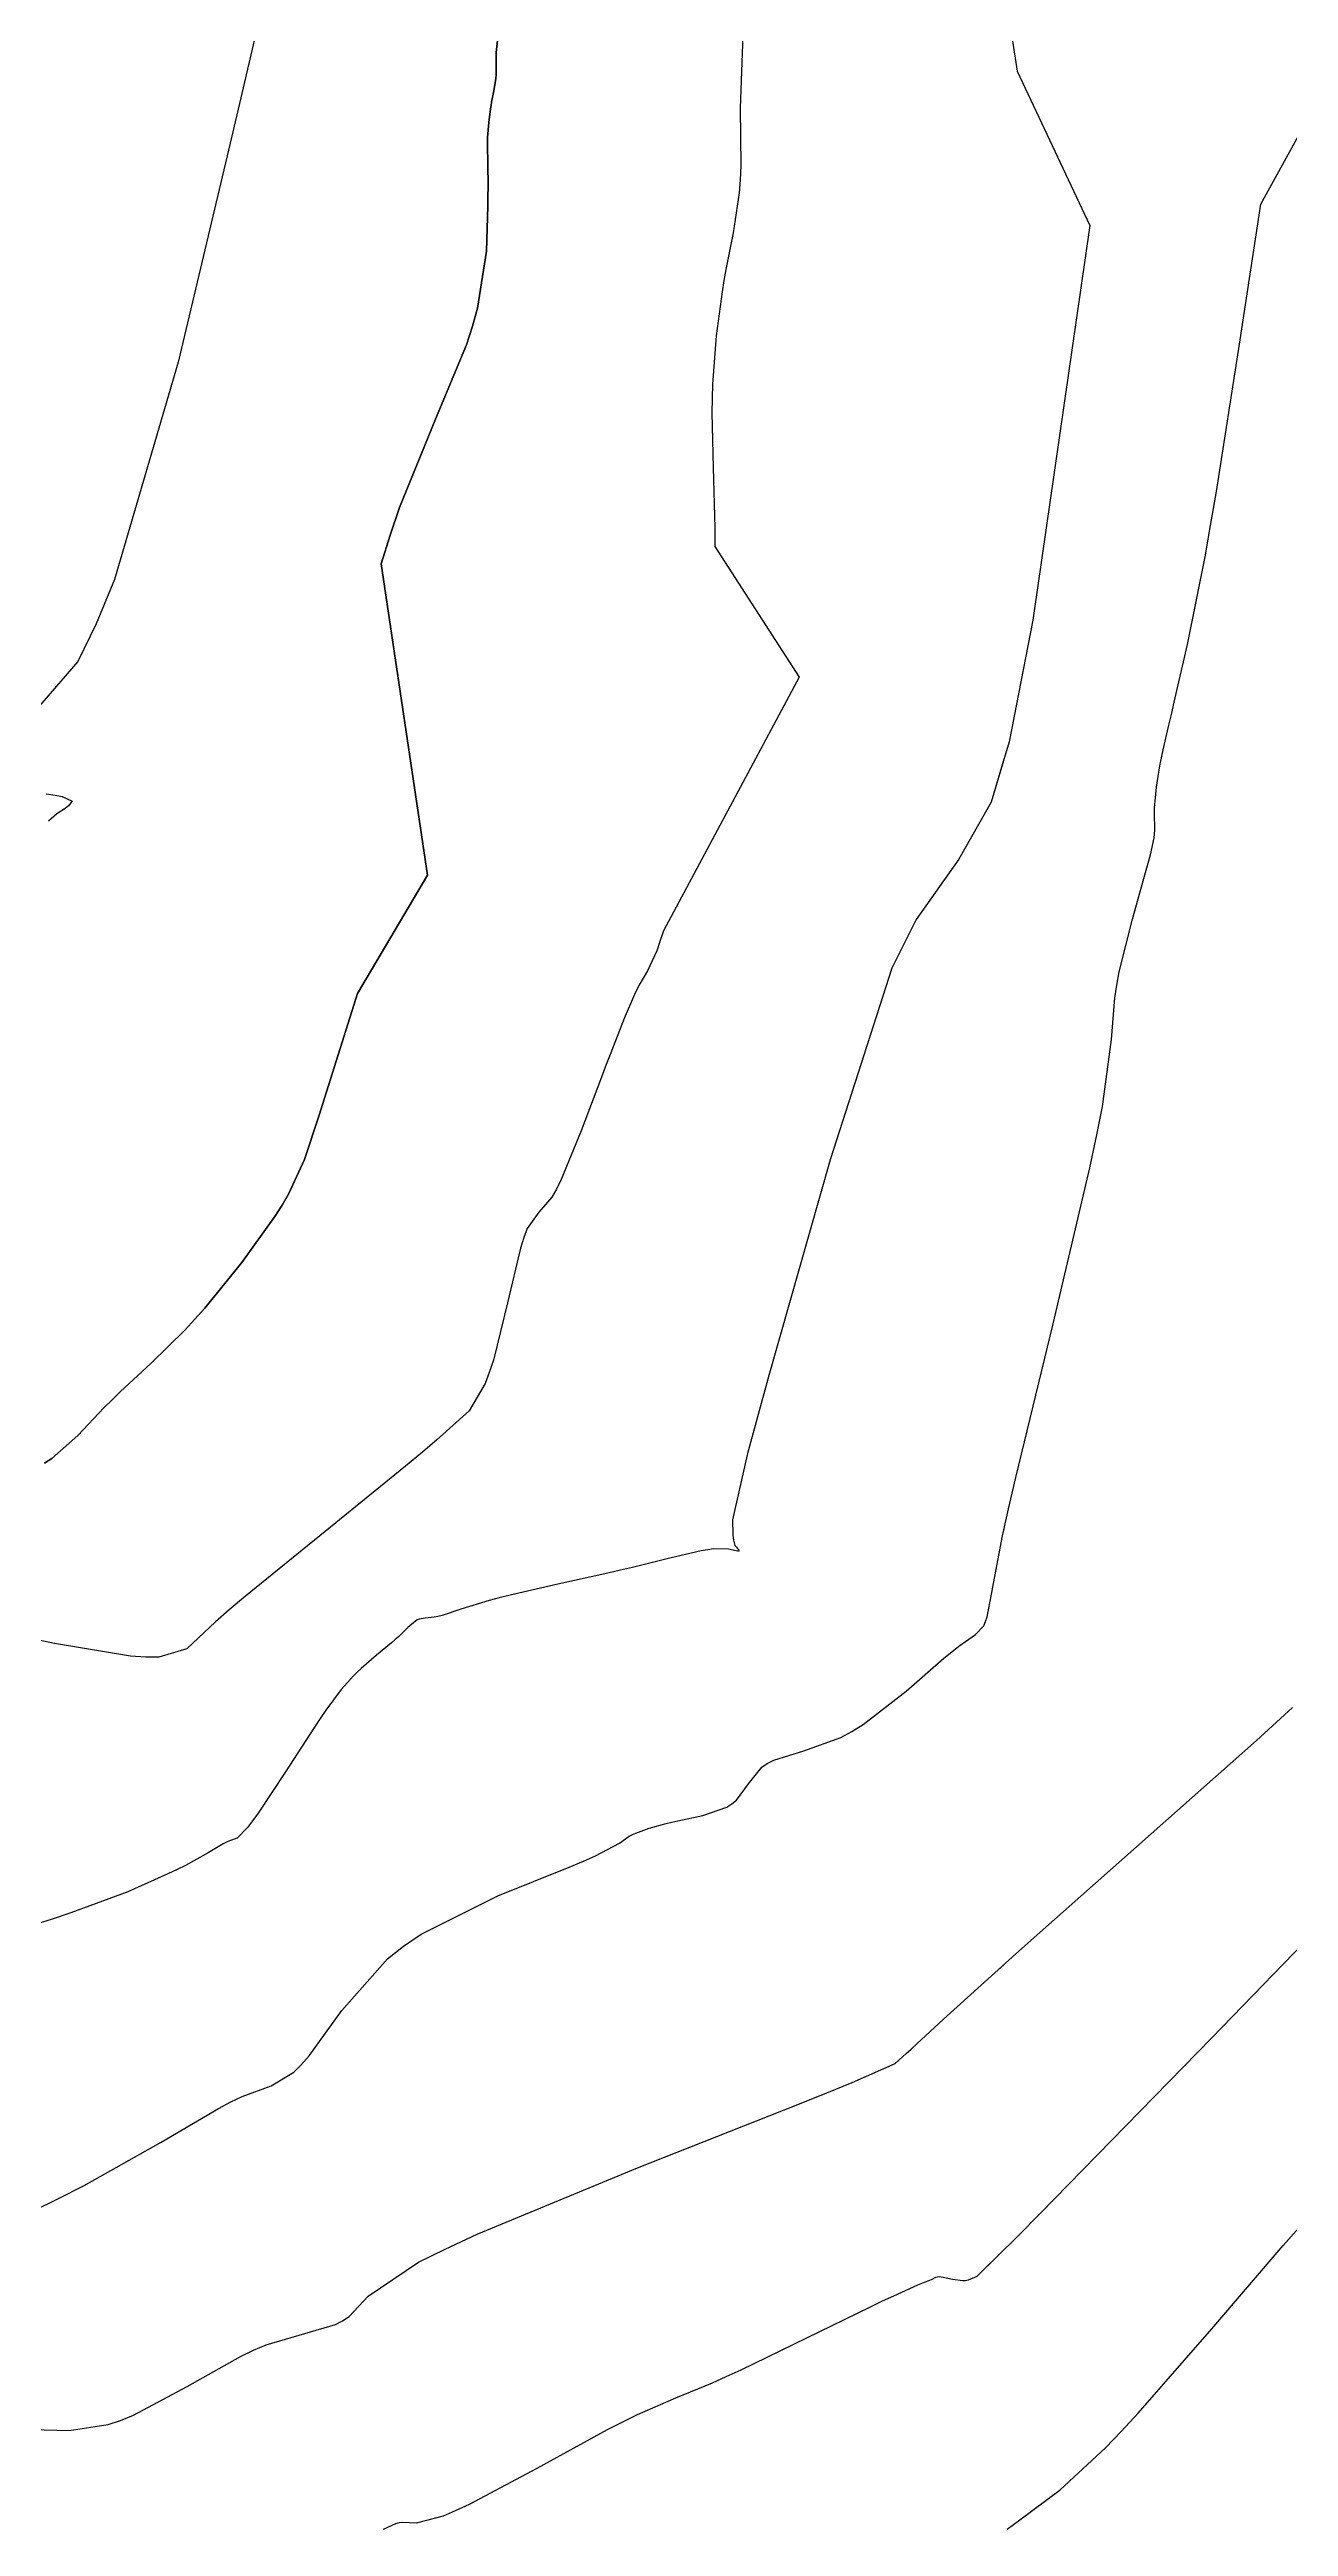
# Model space of a CAD drawing. Header units: metres. Extents: x 837475 to 838479, y 1189012 to 1191015.
# Drawn here: x 837851.8 to 837881.8, y 1190619.5 to 1190679.5 of the extents above; entities that cross this region are included whole.
import ezdxf

# ---------------------------------------------------------------- set-up
doc = ezdxf.new("R2010")
doc.units = ezdxf.units.M
doc.header["$LTSCALE"] = 0.3
for name, color, linetype in [('COTAS 10', 1, 'Continuous'), ('COTAS INT', 252, 'Continuous'), ('VIA2', 121, 'Continuous')]:
    doc.layers.add(name, color=color, linetype=linetype)
doc.styles.get("Standard").update_dxf_attribs({"font": 'simplex.shx'})
doc.dimstyles.get("Standard").update_dxf_attribs({"dimtxt": 0.18, "dimasz": 0.18, "dimexe": 0.18, "dimexo": 0.0625, "dimgap": 0.09, "dimtad": 0, "dimtih": 1, "dimtoh": 1, "dimdec": 4, "dimzin": 0, "dimdsep": 46, "dimtxsty": 'Standard', "dimcen": 0.09, "dimadec": 0, "dimazin": 0, "dimtfac": 1, "dimtdec": 4, "dimtofl": 0, "dimtmove": 0, "dimatfit": 3, "dimfxl": 1, "dimtolj": 1, "dimtzin": 0, "dimarcsym": 0})

# ---------------------------------------------------------------- blocks, each defined once
blk = doc.blocks.new('*D11')
at = {"layer": 'Defpoints', "color": 0, "transparency": 16777216}
for p in [(838417.909, 1190732.507), (837798.033, 1190660.17), (838416.861, 1190652.103)]:
    blk.add_point(p, dxfattribs=at)
at = {"layer": 'VIA2', "color": 0, "lineweight": -2, "transparency": 16777216}
for p, q in [((837798.034, 1190660.232), (837799.083, 1190740.754)), ((837799.261, 1190740.572), (838107.805, 1190736.55)), ((838417.729, 1190732.51), (838109.185, 1190736.532)), ((838416.862, 1190652.165), (838417.911, 1190732.687))]:
    blk.add_line(p, q, dxfattribs=at)
at = {"layer": 'VIA2', "color": 0, "transparency": 16777216}
for points in [[(837799.261, 1190740.602), (837799.261, 1190740.542), (837799.081, 1190740.574)], [(838417.729, 1190732.54), (838417.729, 1190732.48), (838417.909, 1190732.507)]]:
    blk.add_solid(points, dxfattribs=at)
at = {"layer": 'VIA2', "color": 0, "transparency": 16777216, "insert": (838108.495, 1190736.541), "char_height": 0.18, "attachment_point": 5}
blk.add_mtext('\\A1;618.8807', dxfattribs=at)

msp = doc.modelspace()

# ---------------------------------------------------------------- linework, layer by layer
at = {"layer": 'COTAS 10'}
for points in [[(837857.144, 1190681.286), (837856.67, 1190679.235), (837856.449, 1190678.298), (837856.191, 1190677.201), (837854.934, 1190671.906), (837853.392, 1190666.648), (837852.953, 1190665.574), (837852.509, 1190664.666), (837850.863, 1190662.764)], [(837857.144, 1190681.286), (837856.67, 1190679.235), (837856.449, 1190678.298), (837856.191, 1190677.201), (837854.934, 1190671.906), (837853.392, 1190666.648), (837852.953, 1190665.574), (837852.509, 1190664.666), (837850.863, 1190662.764)], [(837851.738, 1190661.459), (837851.955, 1190661.428), (837852.126, 1190661.397), (837852.368, 1190661.285), (837852.279, 1190661.17), (837852.242, 1190661.137), (837852.2, 1190661.103), (837852.002, 1190660.978), (837851.797, 1190660.798)], [(837851.738, 1190661.459), (837851.955, 1190661.428), (837852.126, 1190661.397), (837852.368, 1190661.285), (837852.279, 1190661.17), (837852.242, 1190661.137), (837852.2, 1190661.103), (837852.002, 1190660.978), (837851.797, 1190660.798)], [(837851.394, 1190621.892), (837852.301, 1190621.872), (837853.239, 1190622.011), (837853.54, 1190622.113), (837853.857, 1190622.241), (837855.15, 1190622.934), (837856.443, 1190623.66), (837856.761, 1190623.81), (837857.062, 1190623.938), (837858.003, 1190624.214), (837858.741, 1190624.433), (837858.913, 1190624.524), (837859.072, 1190624.628), (837859.53, 1190625.116), (837860.754, 1190625.942), (837861.395, 1190626.259), (837862.168, 1190626.615), (837866.05, 1190628.221), (837869.889, 1190629.738), (837870.634, 1190630.038), (837871.242, 1190630.286), (837872.286, 1190630.749), (837872.554, 1190630.988), (837872.672, 1190631.096), (837872.808, 1190631.221), (837873.457, 1190631.821), (837874.697, 1190632.944), (837875.206, 1190633.398), (837875.787, 1190633.915), (837878.484, 1190636.301), (837881.027, 1190638.565), (837881.511, 1190639.004), (837881.9, 1190639.363)], [(837851.394, 1190621.892), (837852.301, 1190621.872), (837853.239, 1190622.011), (837853.54, 1190622.113), (837853.857, 1190622.241), (837855.15, 1190622.934), (837856.443, 1190623.66), (837856.761, 1190623.81), (837857.062, 1190623.938), (837858.003, 1190624.214), (837858.741, 1190624.433), (837858.913, 1190624.524), (837859.072, 1190624.628), (837859.53, 1190625.116), (837860.754, 1190625.942), (837861.395, 1190626.259), (837862.168, 1190626.615), (837866.05, 1190628.221), (837869.889, 1190629.738), (837870.634, 1190630.038), (837871.242, 1190630.286), (837872.286, 1190630.749), (837872.554, 1190630.988), (837872.672, 1190631.096), (837872.808, 1190631.221), (837873.457, 1190631.821), (837874.697, 1190632.944), (837874.92346, 1190633.14599)]]:
    msp.add_lwpolyline(points, dxfattribs=at)
at = {"layer": 'COTAS INT'}
for points in [[(837874.702, 1190682.447), (837875.237, 1190678.945), (837876.994, 1190675.212), (837875.614, 1190665.666), (837875.041, 1190662.721), (837874.609, 1190661.259), (837873.827, 1190659.883), (837872.793, 1190658.421), (837872.207, 1190657.248), (837870.716, 1190652.606), (837869.227, 1190647.388), (837868.943, 1190646.355), (837868.714, 1190645.5), (837868.351, 1190643.9), (837868.358, 1190643.54), (837868.364, 1190643.467), (837868.37, 1190643.406), (837868.404, 1190643.281), (837868.447, 1190643.234), (837868.469, 1190643.208), (837868.509, 1190643.164), (837868.493, 1190643.141), (837868.469, 1190643.142), (837868.437, 1190643.146), (837868.251, 1190643.187), (837867.892, 1190643.194), (837867.75, 1190643.176), (837867.591, 1190643.15), (837866.863, 1190642.983), (837865.928, 1190642.75), (837865.637, 1190642.681), (837865.333, 1190642.611), (837864.122, 1190642.341), (837862.971, 1190642.078), (837862.705, 1190642.011), (837862.463, 1190641.947), (837861.778, 1190641.738), (837861.32, 1190641.588), (837861.22, 1190641.561), (837861.133, 1190641.541), (837860.915, 1190641.521), (837860.766, 1190641.499), (837860.721, 1190641.478), (837860.675, 1190641.45), (837860.495, 1190641.295), (837860.264, 1190641.072), (837860.185, 1190641.001), (837860.1, 1190640.927), (837859.738, 1190640.628), (837859.361, 1190640.304), (837859.266, 1190640.214), (837859.175, 1190640.124), (837858.881, 1190639.797), (837858.511, 1190639.292), (837858.372, 1190639.09), (837858.218, 1190638.86), (837857.53, 1190637.803), (837856.87, 1190636.807), (837856.733, 1190636.615), (837856.617, 1190636.46), (837856.361, 1190636.202), (837856.179, 1190636.135), (837856.108, 1190636.1), (837856.028, 1190636.058), (837855.665, 1190635.844), (837855.11, 1190635.541), (837854.909, 1190635.443), (837854.688, 1190635.337), (837853.717, 1190634.903), (837852.338, 1190634.389), (837851.859, 1190634.233), (837851.338, 1190634.072)], [(837862.801, 1190680.922), (837862.628, 1190679.399), (837862.633, 1190678.97), (837862.628, 1190678.866), (837862.622, 1190678.769), (837862.577, 1190678.471), (837862.521, 1190678.197), (837862.507, 1190678.115), (837862.493, 1190678.031), (837862.45, 1190677.703), (837862.422, 1190677.343), (837862.419, 1190677.237), (837862.417, 1190677.13), (837862.427, 1190676.723), (837862.434, 1190676.139), (837862.432, 1190675.921), (837862.427, 1190675.677), (837862.393, 1190674.591), (837862.176, 1190673.208), (837862.056, 1190672.778), (837861.91, 1190672.327), (837861.166, 1190670.526), (837860.295, 1190668.386), (837860.068, 1190667.722), (837859.848, 1190667.026), (837860.967, 1190659.496), (837859.279, 1190656.628), (837858.624, 1190654.559), (837858.476, 1190654.1), (837858.344, 1190653.689), (837857.991, 1190652.617), (837857.603, 1190651.777), (837857.45, 1190651.514), (837857.275, 1190651.237), (837856.478, 1190650.124), (837855.577, 1190649.021), (837855.337, 1190648.75), (837855.101, 1190648.494), (837854.284, 1190647.693), (837853.531, 1190646.996), (837853.336, 1190646.805), (837853.146, 1190646.616), (837852.506, 1190645.941), (837851.88, 1190645.383), (837851.699, 1190645.267)], [(837851.699, 1190645.267), (837851.88, 1190645.383), (837852.506, 1190645.941), (837853.146, 1190646.616), (837853.336, 1190646.805), (837853.531, 1190646.996), (837854.284, 1190647.693), (837855.101, 1190648.494), (837855.337, 1190648.75), (837855.577, 1190649.021), (837856.478, 1190650.124), (837857.275, 1190651.237), (837857.45, 1190651.514), (837857.603, 1190651.777), (837857.991, 1190652.617), (837858.344, 1190653.689), (837858.476, 1190654.1), (837858.624, 1190654.559), (837859.279, 1190656.628), (837860.967, 1190659.496), (837859.848, 1190667.026), (837860.068, 1190667.722), (837860.295, 1190668.386), (837861.166, 1190670.526), (837861.91, 1190672.327), (837862.056, 1190672.778), (837862.176, 1190673.208), (837862.393, 1190674.591), (837862.427, 1190675.677), (837862.432, 1190675.921), (837862.434, 1190676.139), (837862.427, 1190676.723), (837862.417, 1190677.13), (837862.419, 1190677.237), (837862.422, 1190677.343), (837862.45, 1190677.703), (837862.493, 1190678.031), (837862.507, 1190678.115), (837862.521, 1190678.197), (837862.577, 1190678.471), (837862.622, 1190678.769), (837862.628, 1190678.866), (837862.633, 1190678.97), (837862.628, 1190679.399), (837862.801, 1190680.922)], [(837868.607, 1190680.037), (837868.534, 1190678.048), (837868.549, 1190676.656), (837868.535, 1190676.319), (837868.513, 1190676.003), (837868.368, 1190675.035), (837868.185, 1190674.147), (837868.14, 1190673.881), (837868.096, 1190673.606), (837867.955, 1190672.541), (837867.865, 1190671.371), (837867.854, 1190671.029), (837867.849, 1190670.681), (837867.879, 1190669.359), (837867.921, 1190667.887), (837867.923, 1190667.442), (837869.959, 1190664.285), (837866.683, 1190658.151), (837866.595, 1190657.889), (837866.515, 1190657.667), (837866.293, 1190657.182), (837866.104, 1190656.863), (837866.044, 1190656.744), (837865.981, 1190656.611), (837865.728, 1190656.024), (837865.402, 1190655.198), (837865.293, 1190654.916), (837865.177, 1190654.61), (837864.69, 1190653.313), (837864.204, 1190652.129), (837864.088, 1190651.895), (837863.981, 1190651.702), (837863.661, 1190651.341), (837863.384, 1190650.947), (837863.302, 1190650.732), (837863.22, 1190650.472), (837862.906, 1190649.149), (837862.565, 1190647.763), (837862.465, 1190647.462), (837862.363, 1190647.197), (837861.975, 1190646.539), (837861.195, 1190645.834), (837860.847, 1190645.539), (837860.44, 1190645.201), (837858.492, 1190643.621), (837856.564, 1190642.052), (837856.17, 1190641.721), (837855.838, 1190641.435), (837855.143, 1190640.777), (837854.471, 1190640.575), (837854.153, 1190640.577), (837853.778, 1190640.603), (837851.944, 1190640.906), (837850.153, 1190641.285)], [(837868.607, 1190680.037), (837868.534, 1190678.048), (837868.549, 1190676.656), (837868.535, 1190676.319), (837868.513, 1190676.003), (837868.368, 1190675.035), (837868.185, 1190674.147), (837868.14, 1190673.881), (837868.096, 1190673.606), (837867.955, 1190672.541), (837867.865, 1190671.371), (837867.854, 1190671.029), (837867.849, 1190670.681), (837867.879, 1190669.359), (837867.921, 1190667.887), (837867.923, 1190667.442), (837869.959, 1190664.285), (837866.683, 1190658.151), (837866.595, 1190657.889), (837866.515, 1190657.667), (837866.293, 1190657.182), (837866.104, 1190656.863), (837866.044, 1190656.744), (837865.981, 1190656.611), (837865.728, 1190656.024), (837865.402, 1190655.198), (837865.293, 1190654.916), (837865.177, 1190654.61), (837864.69, 1190653.313), (837864.204, 1190652.129), (837864.088, 1190651.895), (837863.981, 1190651.702), (837863.661, 1190651.341), (837863.384, 1190650.947), (837863.302, 1190650.732), (837863.22, 1190650.472), (837862.906, 1190649.149), (837862.565, 1190647.763), (837862.465, 1190647.462), (837862.363, 1190647.197), (837861.975, 1190646.539), (837861.195, 1190645.834), (837860.847, 1190645.539), (837860.44, 1190645.201), (837858.492, 1190643.621), (837856.564, 1190642.052), (837856.17, 1190641.721), (837855.838, 1190641.435), (837855.143, 1190640.777), (837854.471, 1190640.575), (837854.153, 1190640.577), (837853.778, 1190640.603), (837851.944, 1190640.906), (837850.153, 1190641.285)], [(837851.415, 1190627.175), (837852.059, 1190627.49), (837852.663, 1190627.797), (837854.523, 1190628.842), (837855.908, 1190629.656), (837856.213, 1190629.818), (837856.485, 1190629.953), (837857.182, 1190630.208), (837857.735, 1190630.534), (837857.915, 1190630.712), (837858.106, 1190630.929), (837858.895, 1190632.03), (837860, 1190633.277), (837860.391, 1190633.585), (837860.819, 1190633.878), (837862.67, 1190634.801), (837864.394, 1190635.496), (837864.741, 1190635.644), (837865.032, 1190635.773), (837865.613, 1190636.079), (837865.853, 1190636.245), (837865.93, 1190636.285), (837866.01, 1190636.323), (837866.334, 1190636.441), (837866.747, 1190636.551), (837866.883, 1190636.584), (837867.029, 1190636.618), (837867.635, 1190636.749), (837868.209, 1190636.951), (837868.335, 1190637.029), (837868.447, 1190637.117), (837868.733, 1190637.513), (837869.056, 1190637.915), (837869.191, 1190638.006), (837869.346, 1190638.089), (837870.073, 1190638.314), (837870.973, 1190638.637), (837871.238, 1190638.782), (837871.51, 1190638.95), (837872.549, 1190639.755), (837873.465, 1190640.55), (837873.66, 1190640.71), (837873.83, 1190640.846), (837874.229, 1190641.122), (837874.43, 1190641.339), (837874.474, 1190641.438), (837874.513, 1190641.553), (837874.614, 1190642.105), (837874.885, 1190643.51), (837875.031, 1190644.162), (837875.209, 1190644.927), (837876.11, 1190648.643), (837876.997, 1190652.411), (837877.167, 1190653.209), (837877.303, 1190653.901), (837877.521, 1190655.517), (837877.6, 1190656.525), (837877.649, 1190656.834), (837877.709, 1190657.156), (837878.026, 1190658.428), (837878.347, 1190659.556), (837878.41, 1190659.787), (837878.461, 1190659.983), (837878.554, 1190660.398), (837878.568, 1190660.586), (837878.57, 1190660.639), (837878.57, 1190660.693), (837878.565, 1190660.89), (837878.565, 1190661.123), (837878.569, 1190661.2), (837878.574, 1190661.282), (837878.61, 1190661.62), (837878.664, 1190661.986), (837878.681, 1190662.085), (837878.699, 1190662.183), (837878.772, 1190662.529), (837878.91, 1190663.126), (837878.97, 1190663.382), (837879.038, 1190663.678), (837879.361, 1190665.076), (837879.787, 1190667.198), (837879.92, 1190667.95), (837880.06, 1190668.774), (837880.622, 1190672.343), (837881.132, 1190675.726), (837882.63, 1190678.432)], [(837874.92346, 1190662.32321), (837874.609, 1190661.259), (837873.827, 1190659.883), (837872.793, 1190658.421), (837872.207, 1190657.248), (837870.716, 1190652.606), (837869.227, 1190647.388), (837868.943, 1190646.355), (837868.714, 1190645.5), (837868.351, 1190643.9), (837868.358, 1190643.54), (837868.364, 1190643.467), (837868.37, 1190643.406), (837868.404, 1190643.281), (837868.447, 1190643.234), (837868.469, 1190643.208), (837868.509, 1190643.164), (837868.493, 1190643.141), (837868.469, 1190643.142), (837868.437, 1190643.146), (837868.251, 1190643.187), (837867.892, 1190643.194), (837867.75, 1190643.176), (837867.591, 1190643.15), (837866.863, 1190642.983), (837865.928, 1190642.75), (837865.637, 1190642.681), (837865.333, 1190642.611), (837864.122, 1190642.341), (837862.971, 1190642.078), (837862.705, 1190642.011), (837862.463, 1190641.947), (837861.778, 1190641.738), (837861.32, 1190641.588), (837861.22, 1190641.561), (837861.133, 1190641.541), (837860.915, 1190641.521), (837860.766, 1190641.499), (837860.721, 1190641.478), (837860.675, 1190641.45), (837860.495, 1190641.295), (837860.264, 1190641.072), (837860.185, 1190641.001), (837860.1, 1190640.927), (837859.738, 1190640.628), (837859.361, 1190640.304), (837859.266, 1190640.214), (837859.175, 1190640.124), (837858.881, 1190639.797), (837858.511, 1190639.292), (837858.372, 1190639.09), (837858.218, 1190638.86), (837857.53, 1190637.803), (837856.87, 1190636.807), (837856.733, 1190636.615), (837856.617, 1190636.46), (837856.361, 1190636.202), (837856.179, 1190636.135), (837856.108, 1190636.1), (837856.028, 1190636.058), (837855.665, 1190635.844), (837855.11, 1190635.541), (837854.909, 1190635.443), (837854.688, 1190635.337), (837853.717, 1190634.903), (837852.338, 1190634.389), (837851.859, 1190634.233), (837851.338, 1190634.072)], [(837851.415, 1190627.175), (837852.059, 1190627.49), (837852.663, 1190627.797), (837854.523, 1190628.842), (837855.908, 1190629.656), (837856.213, 1190629.818), (837856.485, 1190629.953), (837857.182, 1190630.208), (837857.735, 1190630.534), (837857.915, 1190630.712), (837858.106, 1190630.929), (837858.895, 1190632.03), (837860, 1190633.277), (837860.391, 1190633.585), (837860.819, 1190633.878), (837862.67, 1190634.801), (837864.394, 1190635.496), (837864.741, 1190635.644), (837865.032, 1190635.773), (837865.613, 1190636.079), (837865.853, 1190636.245), (837865.93, 1190636.285), (837866.01, 1190636.323), (837866.334, 1190636.441), (837866.747, 1190636.551), (837866.883, 1190636.584), (837867.029, 1190636.618), (837867.635, 1190636.749), (837868.209, 1190636.951), (837868.335, 1190637.029), (837868.447, 1190637.117), (837868.733, 1190637.513), (837869.056, 1190637.915), (837869.191, 1190638.006), (837869.346, 1190638.089), (837870.073, 1190638.314), (837870.973, 1190638.637), (837871.238, 1190638.782), (837871.51, 1190638.95), (837872.549, 1190639.755), (837873.465, 1190640.55), (837873.66, 1190640.71), (837873.83, 1190640.846), (837874.229, 1190641.122), (837874.43, 1190641.339), (837874.474, 1190641.438), (837874.513, 1190641.553), (837874.614, 1190642.105), (837874.885, 1190643.51), (837874.92346, 1190643.68174)], [(837883.428, 1190634.956), (837879.949, 1190631.37), (837876.482, 1190627.817), (837875.804, 1190627.127), (837875.248, 1190626.565), (837874.259, 1190625.598), (837874.053, 1190625.504), (837873.991, 1190625.492), (837873.926, 1190625.487), (837873.674, 1190625.521), (837873.448, 1190625.574), (837873.4, 1190625.581), (837873.358, 1190625.584), (837873.261, 1190625.569), (837873.16, 1190625.518), (837873.116, 1190625.499), (837873.066, 1190625.478), (837872.827, 1190625.385), (837872.243, 1190625.123), (837871.975, 1190624.995), (837871.661, 1190624.844), (837870.143, 1190624.1), (837868.55, 1190623.331), (837868.188, 1190623.164), (837867.861, 1190623.017), (837866.967, 1190622.653), (837866.046, 1190622.251), (837865.702, 1190622.079), (837865.319, 1190621.882), (837863.616, 1190620.953), (837861.979, 1190620.082), (837861.638, 1190619.922), (837861.345, 1190619.796), (837860.694, 1190619.631), (837860.369, 1190619.645), (837860.281, 1190619.632), (837860.196, 1190619.611), (837859.896, 1190619.474)], [(837874.997, 1190619.484), (837875.306, 1190619.705), (837876.283, 1190620.437), (837877.374, 1190621.447), (837877.754, 1190621.844), (837878.169, 1190622.292), (837879.949, 1190624.332), (837881.673, 1190626.344), (837882.052, 1190626.773)], [(837874.92346, 1190626.24768), (837874.259, 1190625.598), (837874.053, 1190625.504), (837873.991, 1190625.492), (837873.926, 1190625.487), (837873.674, 1190625.521), (837873.448, 1190625.574), (837873.4, 1190625.581), (837873.358, 1190625.584), (837873.261, 1190625.569), (837873.16, 1190625.518), (837873.116, 1190625.499), (837873.066, 1190625.478), (837872.827, 1190625.385), (837872.243, 1190625.123), (837871.975, 1190624.995), (837871.661, 1190624.844), (837870.143, 1190624.1), (837868.55, 1190623.331), (837868.188, 1190623.164), (837867.861, 1190623.017), (837866.967, 1190622.653), (837866.046, 1190622.251), (837865.702, 1190622.079), (837865.319, 1190621.882), (837863.616, 1190620.953), (837861.979, 1190620.082), (837861.638, 1190619.922), (837861.345, 1190619.796), (837860.694, 1190619.631), (837860.369, 1190619.645), (837860.281, 1190619.632), (837860.196, 1190619.611), (837859.896, 1190619.474)]]:
    msp.add_lwpolyline(points, dxfattribs=at)

# ---------------------------------------------------------------- dimensions: what is measured, and where the dimension line sits
at = {"layer": 'VIA2'}
dim = msp.add_aligned_dim(p1=(837798.03286, 1190660.16958), p2=(838416.861, 1190652.103), distance=80.41115, dimstyle='Standard', dxfattribs=at)
dim.commit()
dim.dimension.update_dxf_attribs({"geometry": '*D11', "text_midpoint": (838108.49502, 1190736.54061)})

doc.saveas('drawing.dxf')
